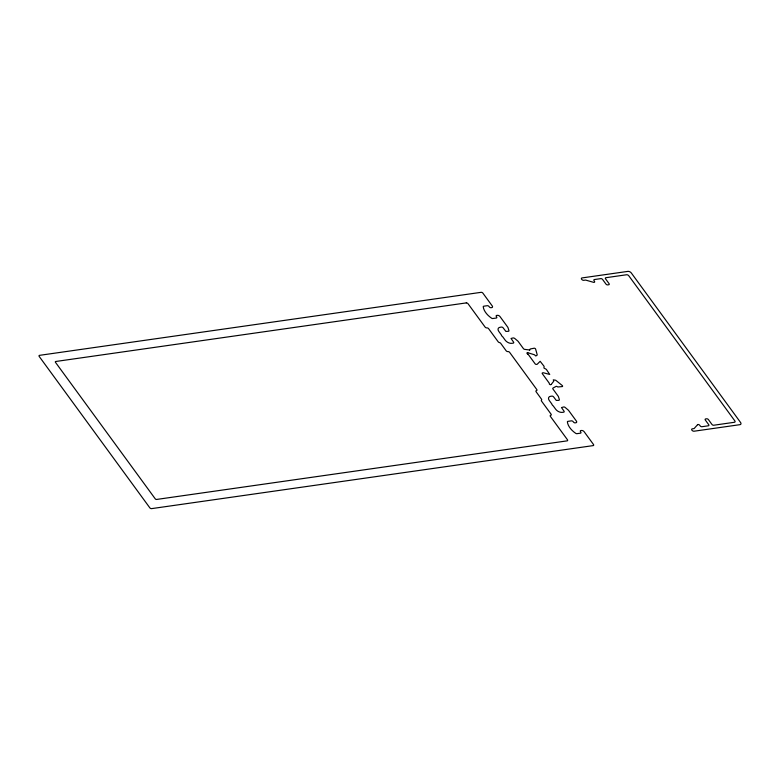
<?xml version="1.0" encoding="UTF-8"?>
<svg xmlns="http://www.w3.org/2000/svg" width="780" height="780" viewBox="0 0 780 780"><rect width="100%" height="100%" fill="white"/><g stroke="black" fill="none" stroke-linecap="round" stroke-linejoin="round"><path stroke-width="1.17" d="M551.167 384.462L553.761 381.186L553.274 379.84L555.418 380.191A1.043 0.614 29.9 0 1 556.052 380.513L562.185 385.466A1.043 0.614 29.9 0 1 562.156 386.587L558.178 386.948A1.043 0.614 29.9 0 1 557.232 386.646A1.043 0.614 29.9 0 0 556.042 386.422L553.049 388.031A1.394 0.819 29.9 0 0 552.991 389.084L558.236 396.25A1.394 0.819 29.9 0 1 558.422 396.601L559.309 399.37A1.736 1.024 29.9 0 1 558.665 400.364L556.257 400.413L553.663 396.952A1.394 0.819 29.9 0 0 551.899 396.123L550.582 396.308A5.216 3.071 29.9 0 0 549.325 400.549L551.704 403.806A1.043 0.614 29.9 0 1 551.86 404.352L552.698 405.512A1.043 0.614 29.9 0 1 553.312 406L555.682 409.247A5.216 3.071 29.9 0 0 562.322 412.366L563.628 412.181A1.394 0.819 29.9 0 0 563.969 411.05L561.493 407.569L563.696 406.965A1.394 0.819 29.9 0 1 565.159 407.462L568.288 410.104A1.394 0.819 29.9 0 1 568.6 410.436L576.371 421.063A2.087 1.228 29.9 0 1 575.864 422.76L575.211 422.857A1.394 0.819 29.9 0 1 573.437 422.019L573.193 421.688A1.394 0.819 29.9 0 0 571.428 420.859L567.957 421.346A1.394 0.819 29.9 0 0 567.401 421.98A16.341 9.623 29.9 0 0 575.679 433.31A1.394 0.819 29.9 0 0 576.956 433.67L580.427 433.183A1.394 0.819 29.9 0 0 580.768 432.052L580.515 431.71A1.394 0.819 29.9 0 1 580.856 430.579L581.51 430.482A2.087 1.228 29.9 0 1 584.161 431.73L593.483 444.483A1.394 0.819 29.9 0 1 593.151 445.614L151.583 508.628A1.394 0.819 29.9 0 1 149.809 507.8L39.224 356.47A1.394 0.819 29.9 0 1 39.556 355.339L481.123 292.325A1.394 0.819 29.9 0 1 482.898 293.153L492.219 305.906A2.087 1.228 29.9 0 1 491.712 307.603L491.059 307.7A1.394 0.819 29.9 0 1 489.284 306.872L489.04 306.53A1.394 0.819 29.9 0 0 487.276 305.702L483.795 306.199A1.394 0.819 29.9 0 0 483.249 306.823A16.341 9.623 29.9 0 0 491.527 318.152A1.394 0.819 29.9 0 0 492.804 318.523L496.275 318.026A1.394 0.819 29.9 0 0 496.616 316.894L496.363 316.563A1.394 0.819 29.9 0 1 496.704 315.422L497.357 315.334A2.087 1.228 29.9 0 1 500.009 316.582L507.78 327.21A1.394 0.819 29.9 0 1 507.965 327.551L508.911 330.505A1.394 0.819 29.9 0 1 508.394 331.295L505.869 331.412L503.207 327.912A1.394 0.819 29.9 0 0 501.442 327.073L500.126 327.269A5.216 3.071 29.9 0 0 498.869 331.51L501.248 334.756A1.043 0.614 29.9 0 1 501.403 335.312L502.242 336.463A1.043 0.614 29.9 0 1 502.856 336.95L505.225 340.207A5.216 3.071 29.9 0 0 511.865 343.327L513.182 343.132A1.394 0.819 29.9 0 0 513.513 342.001L511.027 338.481L513.055 337.945A1.736 1.024 29.9 0 1 514.888 338.588L517.832 341.065A1.394 0.819 29.9 0 1 518.144 341.386L523.38 348.562A1.394 0.819 29.9 0 0 524.813 349.391L529.376 349.937M551.031 384.56L550.777 384.706A0.985 0.585 29.9 0 1 549.305 383.594A1.043 0.614 29.9 0 0 549.11 382.98L542.334 373.698A1.024 0.605 29.9 0 1 542.578 372.86L543.133 372.781A1.024 0.605 29.9 0 1 543.611 372.83L549.725 374.439L546.429 369.535A1.014 0.595 29.9 0 0 545.825 369.047L543.933 368.053L544.079 366.668A1.014 0.595 29.9 0 0 543.933 366.113L540.15 361.296L537.283 364.172A1.024 0.605 29.9 0 1 536.962 364.328L536.396 364.406A1.024 0.605 29.9 0 1 535.1 363.802L528.313 354.51A1.043 0.614 29.9 0 0 527.65 354.003M527.777 352.735L527.387 352.687A0.985 0.585 29.9 0 0 527.65 353.964M528.021 352.784L534.446 354.764L535.841 355.992L537.108 355.144A1.043 0.614 29.9 0 0 537.196 354.724L535.626 349.118A1.043 0.614 29.9 0 0 534.115 348.221L530.41 348.952A1.043 0.614 29.9 0 0 530.039 349.44A1.482 0.868 29.9 0 1 529.523 350.113M697.554 424.7L694.258 428.405A1.394 0.819 29.9 0 1 693.829 428.61L692.328 428.825A1.696 0.994 29.9 0 0 691.918 430.199A1.696 0.994 29.9 0 0 694.073 431.213L739.928 424.671A2.691 1.589 29.9 0 0 740.571 422.477L631.322 272.99A2.691 1.589 29.9 0 0 627.9 271.381L582.056 277.924A1.696 0.994 29.9 0 0 581.646 279.298A1.696 0.994 29.9 0 0 583.801 280.312L585.302 280.098A1.394 0.819 29.9 0 1 585.926 280.156L593.492 282.311A1.394 0.819 29.9 0 0 594.448 281.229L594.048 280.683A1.394 0.819 29.9 0 1 594.38 279.552L600.824 278.626A1.394 0.819 29.9 0 1 602.589 279.464L605.953 284.056A1.394 0.819 29.9 0 0 607.717 284.895L608.712 284.749A1.394 0.819 29.9 0 0 609.043 283.618L605.543 278.84A1.394 0.819 29.9 0 1 605.885 277.709L626.584 274.755A1.736 1.024 29.9 0 1 628.797 275.788L734.818 420.859A1.736 1.024 29.9 0 1 734.399 422.282L713.69 425.236A1.394 0.819 29.9 0 1 711.925 424.398L708.435 419.62A1.394 0.819 29.9 0 0 706.66 418.792L705.676 418.928A1.394 0.819 29.9 0 0 705.344 420.059L708.698 424.661A1.394 0.819 29.9 0 1 708.367 425.792L701.922 426.709A1.394 0.819 29.9 0 1 700.157 425.88L699.758 425.324A1.394 0.819 29.9 0 0 697.554 424.7M466.284 302.903L55.741 361.491A1.043 0.614 29.9 0 0 55.487 362.339L155.239 498.829A1.043 0.614 29.9 0 0 156.566 499.453L567.109 440.866A1.394 0.819 29.9 0 0 567.44 439.735L550.397 416.413A1.394 0.819 29.9 0 1 550.729 415.282A1.394 0.819 29.9 0 0 551.07 414.151L541.534 401.115A1.394 0.819 29.9 0 1 541.515 400.12A1.394 0.819 29.9 0 0 541.486 399.136L536.114 391.774A1.394 0.819 29.9 0 1 536.445 390.644A1.394 0.819 29.9 0 0 536.776 389.512L509.662 352.404A1.394 0.819 29.9 0 0 507.897 351.575A1.394 0.819 29.9 0 1 506.123 350.747L500.75 343.385A1.394 0.819 29.9 0 0 499.453 342.576A1.394 0.819 29.9 0 1 498.166 341.767L488.641 328.721A1.394 0.819 29.9 0 0 486.866 327.892A1.394 0.819 29.9 0 1 485.101 327.064L468.049 303.742A1.394 0.819 29.9 0 0 466.284 302.903"/></g></svg>
